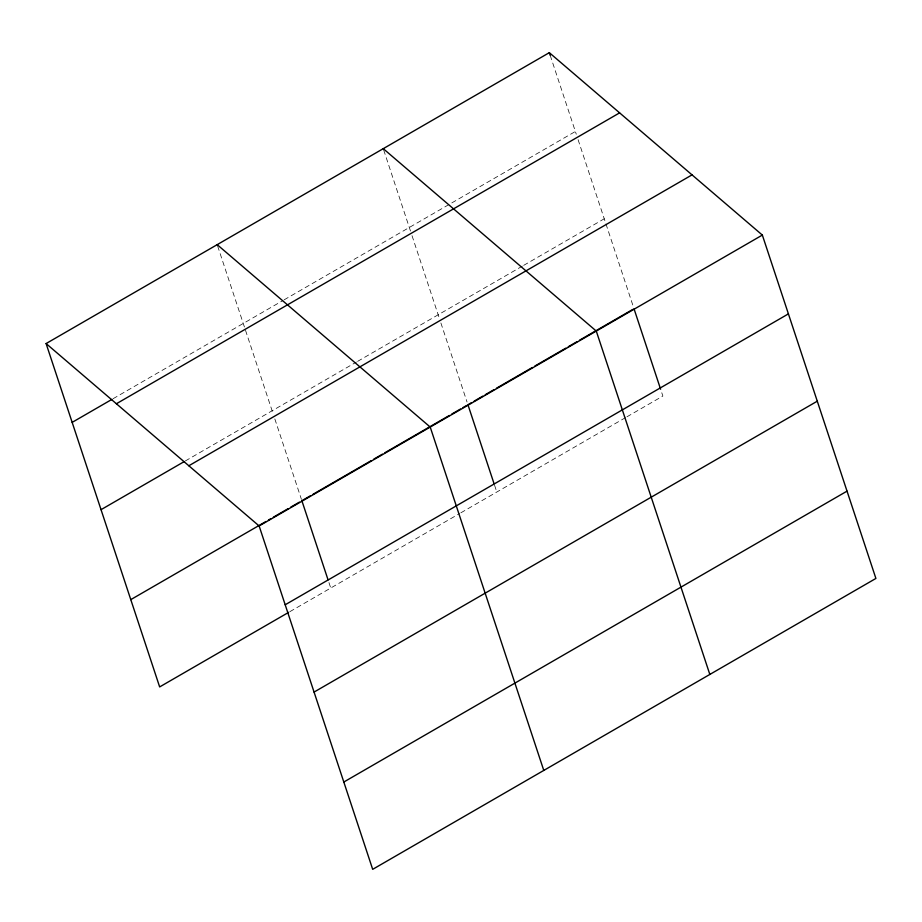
<?xml version="1.0" encoding="UTF-8"?>
<svg xmlns="http://www.w3.org/2000/svg" width="922" height="922" viewBox="0 0 922 922"><rect width="100%" height="100%" fill="white"/><g stroke="black" fill="none" stroke-linecap="round" stroke-linejoin="round"><path stroke-width="0.69" stroke-dasharray="4.61 3.46" d="M113.083 398.719L282.916 300.537M284.149 299.823L575.374 131.477M185.345 460.942L356.399 362.058M357.644 361.343L522.463 266.066M523.696 265.352L604.244 218.791M289.842 611.678L459.629 513.519M460.873 512.805L625.692 417.528M626.937 416.813L662.872 396.045L661.062 390.582M550.215 55.389L576.273 134.209M578.082 139.66L633.552 307.372M383.702 150.021L411.569 234.292M412.019 235.663L439.091 317.502M440.889 322.954L467.039 402.004M494.561 485.214L496.808 492.037M217.638 246.013L273.027 413.494M274.837 418.945L301.425 499.355M328.947 582.566L330.756 588.029"/><path stroke-width="1.38" d="M46.1 343.56L549.316 52.669L762.344 235.075L875.9 578.44L372.684 869.331L259.128 525.955L46.1 343.56L159.656 686.925L288.598 612.392M72.17 422.368L111.839 399.433M116.403 403.744L619.607 112.864M101.04 509.67L184.1 461.657M188.826 465.771L692.042 174.88M130.786 599.623L265.928 521.506M268.406 520.066L270.884 518.637M273.361 517.207L288.24 508.598M290.718 507.169L299.396 502.156M310.553 495.702L301.874 500.715L328.048 579.846M313.031 494.273L371.278 460.608M373.756 459.168L382.434 454.154M384.912 452.725L449.348 415.476M451.826 414.036L460.504 409.022M462.982 407.593L466.693 405.45M471.661 402.58L467.938 404.723L494.1 483.843M474.139 401.151L482.805 396.126M485.283 394.697L493.962 389.683M496.439 388.254L532.374 367.475M534.852 366.046L565.843 348.136M568.321 346.707L576.988 341.693M579.465 340.253L632.757 309.446M259.128 525.955L762.344 235.075M285.198 604.774L788.402 313.883M314.068 692.076L817.284 401.185M343.814 782.029L847.03 491.138M383.252 148.661L596.28 331.067L709.836 674.443M217.189 244.653L430.217 427.059L543.784 770.435M549.316 52.669L550.215 55.389M634.002 308.732L660.613 389.222"/></g></svg>
